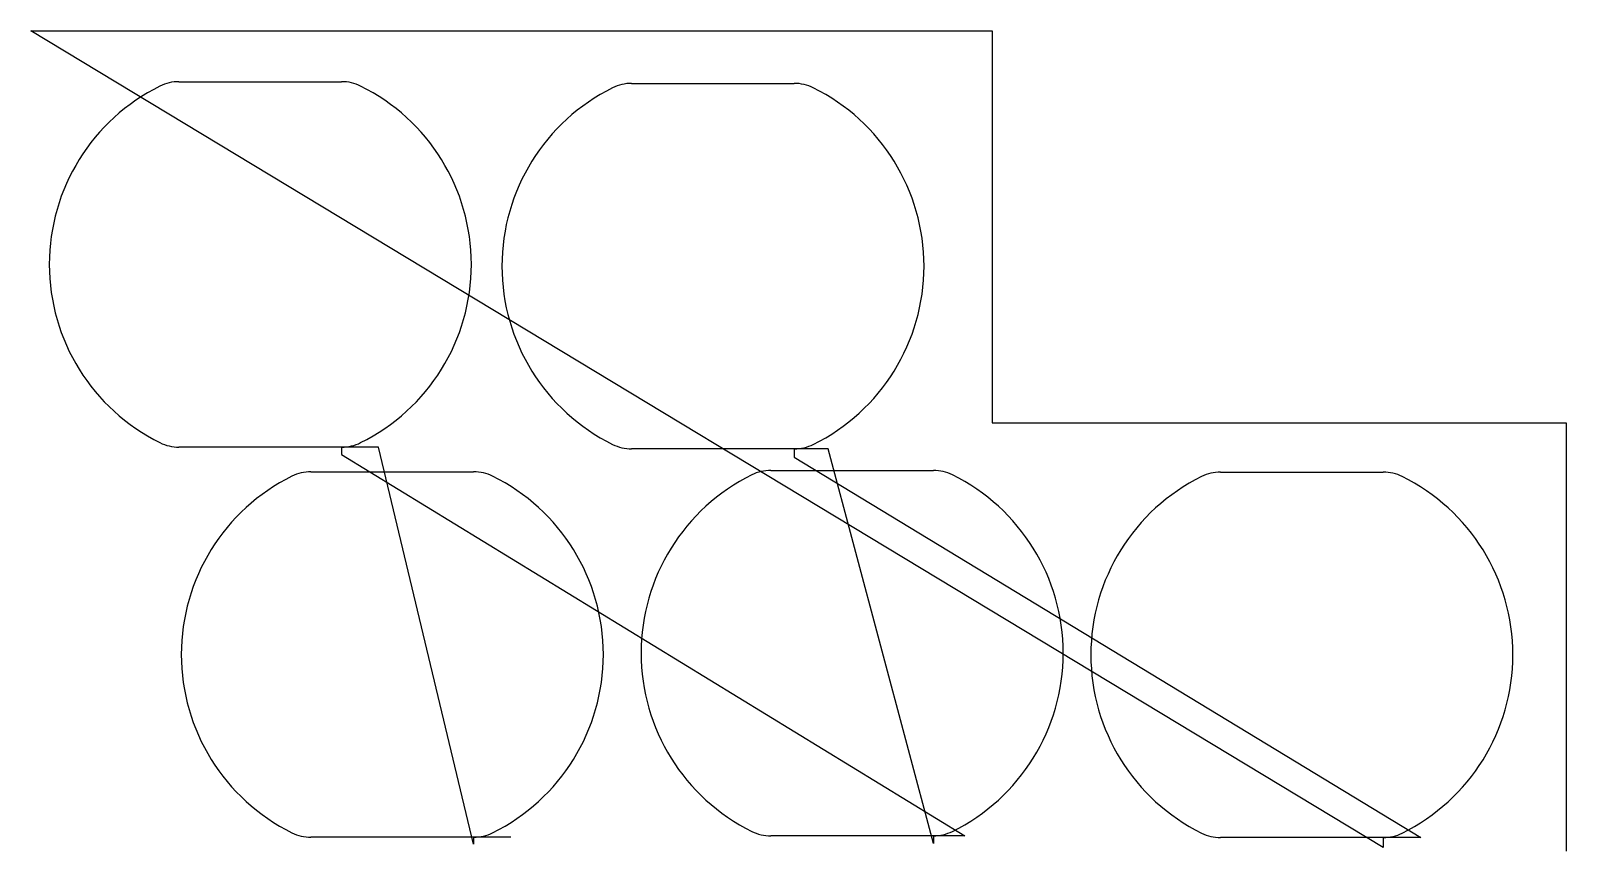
# Model space of a CAD drawing. Header units: metres. Extents: x 0 to 2556, y 799 to 2166.
import ezdxf

# ---------------------------------------------------------------- set-up
doc = ezdxf.new("R2010")
doc.units = ezdxf.units.M

msp = doc.modelspace()

# ---------------------------------------------------------------- linework, layer by layer
at = {"layer": 'TOOL_0'}
for p, q in [((2251.3, 805.186), (0, 2165.641)), ((0, 2165.641), (1, 2165.641)), ((1, 2165.641), (0, 2165.641)), ((0, 2165.641), (1, 2165.641)), ((1, 2165.641), (1600.286, 2165.641)), ((1600.286, 2165.641), (1600.286, 1512.679)), ((246.815, 2080.751), (517.562, 2080.751)), ((1000.273, 2077.897), (1271.02, 2077.897)), ((1600.286, 1512.679), (2555.998, 1512.679)), ((2555.998, 1512.679), (2555.998, 800.018)), ((517.562, 1472.152), (246.815, 1472.152)), ((579.089, 1472.152), (517.562, 1472.152)), ((517.562, 1472.151), (517.562, 1459.628)), ((517.562, 1459.628), (1554.627, 824.766)), ((737.279, 810.655), (579.089, 1472.152)), ((1271.02, 1469.298), (1000.273, 1469.298)), ((1327.439, 1469.298), (1271.02, 1469.298)), ((1271.02, 1469.297), (1271.02, 1455.282)), ((1502.642, 812.211), (1327.439, 1469.298)), ((1231.895, 1433.365), (1502.642, 1433.365)), ((1271.02, 1455.282), (2313.801, 821.933)), ((466.532, 1431.098), (737.279, 1431.098)), ((1980.553, 1430.532), (2251.3, 1430.532)), ((737.279, 822.499), (466.532, 822.499)), ((798.957, 822.499), (737.279, 822.499)), ((737.279, 822.498), (737.279, 810.655)), ((1502.642, 824.766), (1231.895, 824.766)), ((1554.627, 824.766), (1502.642, 824.766)), ((1502.642, 824.765), (1502.642, 812.211)), ((2251.3, 821.933), (1980.553, 821.933)), ((2313.801, 821.933), (2251.3, 821.933)), ((2251.3, 821.932), (2251.3, 805.186)), ((2555.998, 800.018), (2555.998, 799.018))]:
    msp.add_line(p, q, dxfattribs=at)
for centre, radius, start, end in [((362.189, 1776.452), 331.301, 116.342769, 243.656921), ((246.815, 2009.451), 71.3, 90, 116.341161), ((517.562, 2009.451), 71.3, 63.657042, 90), ((402.189, 1776.451), 331.3, 296.342924, 63.657076), ((1115.647, 1773.598), 331.301, 116.342769, 243.656921), ((1000.273, 2006.597), 71.3, 90, 116.341161), ((1271.02, 2006.597), 71.3, 63.657042, 90), ((1155.647, 1773.597), 331.3, 296.342924, 63.657076), ((246.815, 1543.452), 71.3, 243.657042, 270), ((517.562, 1543.451), 71.3, 270, 296.342958), ((1000.273, 1540.598), 71.3, 243.657042, 270), ((1271.02, 1540.597), 71.3, 270, 296.342958), ((1231.895, 1362.065), 71.3, 90, 116.341161), ((1502.642, 1362.065), 71.3, 63.657042, 90), ((581.906, 1126.799), 331.301, 116.342769, 243.656921), ((466.532, 1359.798), 71.3, 90, 116.341161), ((737.279, 1359.798), 71.3, 63.657042, 90), ((621.906, 1126.798), 331.3, 296.342924, 63.657076), ((1347.269, 1129.066), 331.301, 116.342769, 243.656921), ((1387.269, 1129.065), 331.3, 296.342924, 63.657076), ((2095.927, 1126.233), 331.301, 116.342769, 243.656921), ((1980.553, 1359.232), 71.3, 90, 116.341161), ((2251.3, 1359.232), 71.3, 63.657042, 90), ((2135.927, 1126.232), 331.3, 296.342924, 63.657076), ((466.532, 893.799), 71.3, 243.657042, 270), ((737.279, 893.798), 71.3, 270, 296.342958), ((1231.895, 896.066), 71.3, 243.657042, 270), ((1502.642, 896.065), 71.3, 270, 296.342958), ((1980.553, 893.233), 71.3, 243.657042, 270), ((2251.3, 893.232), 71.3, 270, 296.342958)]:
    msp.add_arc(centre, radius, start, end, dxfattribs=at)

doc.saveas('drawing.dxf')
